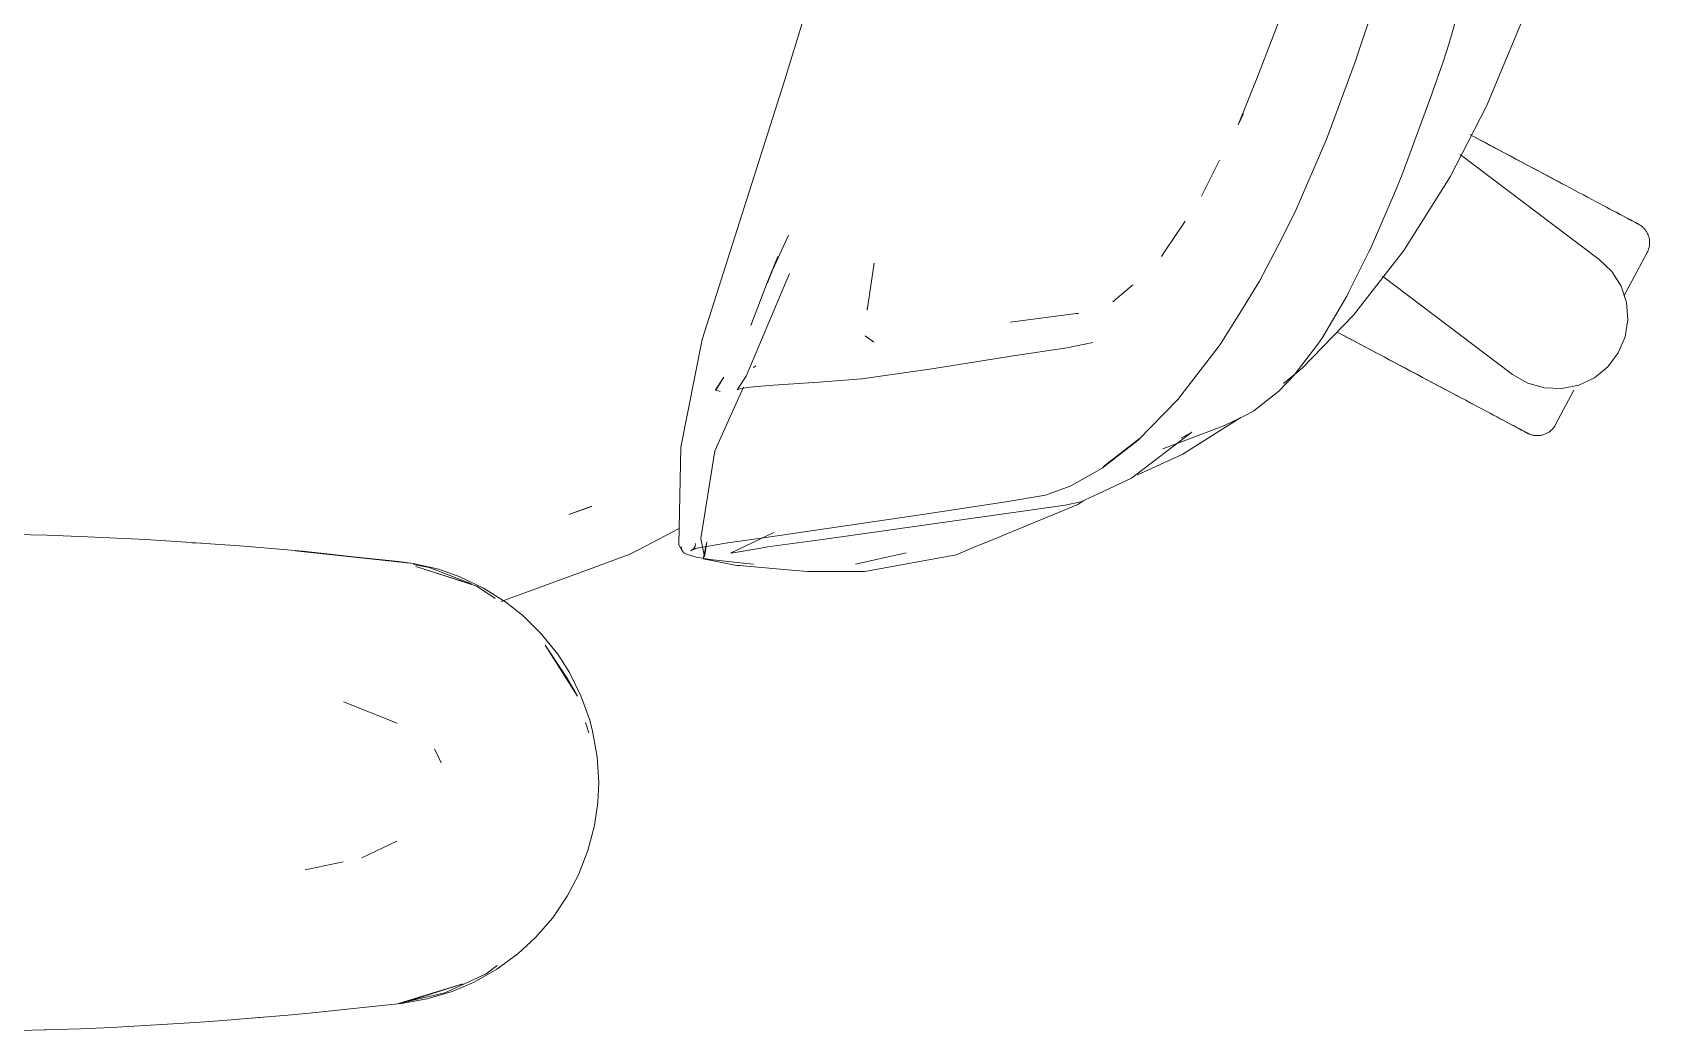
# Model space of a CAD drawing. Header units: millimetres. Extents: x 79795 to 317870, y -36033 to 97293.
# Drawn here: x 218296.5 to 218610.9, y 10116.1 to 10310.1 of the extents above; entities that cross this region are included whole.
import ezdxf

# ---------------------------------------------------------------- set-up
doc = ezdxf.new("R2010")
doc.units = ezdxf.units.MM
doc.header["$MEASUREMENT"] = 0
doc.layers.add('G-IMPT', color=8, linetype='CONTINUOUS', lineweight=9)
doc.layers.add('I-FURN', color=8, linetype='CONTINUOUS', lineweight=9)

msp = doc.modelspace()

# ---------------------------------------------------------------- linework, layer by layer
at = {"layer": 'G-IMPT'}
for p, q in [((218571.91, 10308.03), (218580.85, 10338.86)), ((218451.89, 10330.67), (218442.71, 10300.69)), ((218542.01, 10320.64), (218535.3, 10303.19)), ((218553.6, 10304.38), (218558.61, 10319.3)), ((218586.7, 10313.78), (218579.18, 10295.81)), ((218571.91, 10308.03), (218570.71, 10304.42)), ((218535.3, 10303.19), (218534.64, 10301.46)), ((218553.6, 10304.38), (218548.14, 10289.5)), ((218568.37, 10297.6), (218570.71, 10304.42)), ((218442.71, 10300.69), (218426.72, 10250.45)), ((218534.64, 10301.46), (218530.91, 10292.14)), ((218568.37, 10297.6), (218562.77, 10282.53)), ((218579.18, 10295.81), (218572.09, 10282.03)), ((218530.91, 10292.14), (218531.91, 10294.38)), ((218548.14, 10289.5), (218541.97, 10275.27)), ((218523.74, 10278.3), (218527.28, 10285.27)), ((218561.29, 10278.85), (218562.77, 10282.53)), ((218572.09, 10282.03), (218563.12, 10267.74)), ((218556.52, 10267.89), (218561.29, 10278.85)), ((218520.21, 10272.82), (218520.6, 10273.4)), ((218538.58, 10268.55), (218541.97, 10275.27)), ((218440.42, 10264.01), (218443.47, 10270.73)), ((218516.71, 10267.69), (218520.21, 10272.82)), ((218516.71, 10267.69), (218515.96, 10266.59)), ((218538.58, 10268.55), (218535.01, 10261.76)), ((218552.3, 10259.44), (218556.3, 10267.45)), ((218563.12, 10267.74), (218553.31, 10255.13)), ((218556.52, 10267.89), (218556.3, 10267.45)), ((218439.39, 10261.43), (218441.42, 10266.55)), ((218441.42, 10266.54), (218439.39, 10261.43)), ((218439.4, 10261.64), (218441.42, 10266.54)), ((218458.75, 10256.11), (218460.15, 10265.27)), ((218435.26, 10243.3), (218443.7, 10263.27)), ((218439.4, 10261.64), (218436.15, 10253.17)), ((218510.44, 10261.06), (218506.53, 10257.72)), ((218531.24, 10255.53), (218535.01, 10261.76)), ((218551.99, 10258.84), (218547.26, 10250.84)), ((218552.3, 10259.44), (218551.99, 10258.84)), ((218458.75, 10256.11), (218458.8, 10256.45)), ((218486.59, 10253.78), (218499.94, 10255.56)), ((218499.94, 10255.56), (218499.47, 10255.41)), ((218531.24, 10255.53), (218527.36, 10249.43)), ((218543.35, 10244.84), (218553.31, 10255.13)), ((218422.53, 10229.5), (218426.72, 10250.45)), ((218458.4, 10251.16), (218460.04, 10249.88)), ((218486.29, 10247.1), (218498.01, 10248.9)), ((218498.01, 10248.9), (218498.48, 10248.98)), ((218500.46, 10249.4), (218498.48, 10248.98)), ((218502.63, 10249.86), (218500.46, 10249.4)), ((218519.17, 10238.74), (218527.19, 10249.17)), ((218527.36, 10249.43), (218527.19, 10249.17)), ((218541.68, 10243.42), (218546.4, 10249.55)), ((218546.4, 10249.55), (218547.26, 10250.84)), ((218436.71, 10245.01), (218437.15, 10245.28)), ((218471.81, 10244.81), (218485.17, 10246.92)), ((218485.17, 10246.92), (218485.68, 10247)), ((218486.29, 10247.1), (218485.68, 10247)), ((218429.3, 10240.62), (218430.89, 10243.09)), ((218430.89, 10243.09), (218429.36, 10240.6)), ((218429.36, 10240.6), (218430.85, 10243.07)), ((218433.5, 10240.63), (218435.26, 10243.3)), ((218448.43, 10242.08), (218440.57, 10241.52)), ((218449.42, 10242.15), (218448.43, 10242.08)), ((218457.66, 10242.77), (218449.42, 10242.15)), ((218457.66, 10242.77), (218457.74, 10242.78)), ((218471.81, 10244.81), (218457.74, 10242.78)), ((218538.79, 10240.4), (218541.68, 10243.42)), ((218543.35, 10244.84), (218539.68, 10241.84)), ((218429.16, 10228.79), (218434.77, 10241.14)), ((218429.3, 10240.62), (218429.36, 10240.6)), ((218430.23, 10240.33), (218429.36, 10240.6)), ((218434.22, 10240.91), (218433.5, 10240.63)), ((218434.22, 10240.91), (218434.24, 10240.92)), ((218436.62, 10241.21), (218434.24, 10240.92)), ((218436.62, 10241.21), (218436.7, 10241.22)), ((218440.57, 10241.52), (218436.7, 10241.22)), ((218519.17, 10238.74), (218511.43, 10230.84)), ((218533.92, 10236.53), (218538.79, 10240.4)), ((218532.79, 10235.92), (218530.35, 10234.75)), ((218533.92, 10236.53), (218532.79, 10235.92)), ((218516.22, 10229.16), (218528.12, 10233.67)), ((218519.98, 10228.1), (218531.43, 10235.23)), ((218530.35, 10234.75), (218528.12, 10233.67)), ((218422.53, 10229.5), (218422.14, 10210.51)), ((218504.47, 10225.42), (218511.43, 10230.84)), ((218511.64, 10231.14), (218504.69, 10225.74)), ((218511.64, 10231.14), (218508.07, 10228.33)), ((218521.87, 10232.39), (218510.17, 10223.45)), ((218521.87, 10232.39), (218519.84, 10231.23)), ((218429.16, 10228.79), (218426.44, 10211.75)), ((218504.69, 10225.74), (218508.07, 10228.33)), ((218511.35, 10224.12), (218519.98, 10228.1)), ((218504.47, 10225.42), (218498.63, 10222.13)), ((218503.65, 10220.42), (218510.17, 10223.45)), ((218493.42, 10220.16), (218485.75, 10218.86)), ((218493.42, 10220.16), (218498.21, 10221.92)), ((218498.63, 10222.13), (218498.21, 10221.92)), ((218503.65, 10220.42), (218500.28, 10218.85)), ((218405.27, 10218.04), (218400.8, 10216.4)), ((218400.8, 10216.4), (218404.68, 10217.78)), ((218405.27, 10218.04), (218404.68, 10217.78)), ((218450.07, 10211.53), (218497.29, 10218.2)), ((218469.98, 10216.47), (218485.75, 10218.86)), ((218499.72, 10218.36), (218483.27, 10211.56)), ((218497.29, 10218.2), (218500.28, 10218.85)), ((218500.89, 10219.13), (218499.72, 10218.36)), ((218422.21, 10213.7), (218414.3, 10209.56)), ((218439.11, 10211.92), (218469.98, 10216.47)), ((218287.04, 10212.66), (218299.35, 10212.36)), ((218307.23, 10212.07), (218299.35, 10212.36)), ((218307.23, 10212.07), (218318.54, 10211.53)), ((218327.41, 10210.97), (218318.54, 10211.53)), ((218327.41, 10210.97), (218337.69, 10210.24)), ((218329.45, 10210.83), (218327.55, 10210.92)), ((218329.45, 10210.83), (218330.87, 10210.7)), ((218422.14, 10210.51), (218422.75, 10209.47)), ((218424.99, 10209.7), (218431.26, 10210.8)), ((218425.41, 10210.74), (218425.33, 10210.24)), ((218427.13, 10208.17), (218426.44, 10211.75)), ((218427.62, 10211.04), (218426.89, 10207.76)), ((218427.62, 10211.04), (218427.13, 10208.17)), ((218431.26, 10210.8), (218439.11, 10211.92)), ((218432.23, 10208.9), (218440.63, 10212.89)), ((218450.07, 10211.53), (218439.41, 10210.09)), ((218483.27, 10211.56), (218479.91, 10210.17)), ((218349.09, 10209.25), (218337.69, 10210.24)), ((218370.53, 10206.9), (218347.57, 10209.36)), ((218347.57, 10209.36), (218367.71, 10207.24)), ((218370.53, 10206.9), (218349.09, 10209.25)), ((218406.57, 10206.44), (218412.54, 10208.63)), ((218414.3, 10209.56), (218412.54, 10208.63)), ((218422.62, 10210.1), (218422.75, 10209.47)), ((218422.62, 10210.1), (218422.73, 10209.55)), ((218422.75, 10209.47), (218422.73, 10209.55)), ((218423.12, 10208.98), (218422.75, 10209.47)), ((218423.66, 10208.66), (218423.12, 10208.98)), ((218423.66, 10208.66), (218425.52, 10208.11)), ((218425.61, 10209.86), (218424.51, 10209.31)), ((218425.01, 10209.7), (218424.51, 10209.31)), ((218425.61, 10209.86), (218424.99, 10209.7)), ((218425.01, 10209.7), (218425.33, 10210.24)), ((218428.8, 10207.57), (218425.52, 10208.11)), ((218429.21, 10207.31), (218426.89, 10207.76)), ((218428.8, 10207.57), (218429.42, 10207.5)), ((218433.46, 10206.5), (218429.21, 10207.31)), ((218429.42, 10207.5), (218434.1, 10206.98)), ((218432.23, 10208.9), (218433.09, 10209.04)), ((218438.11, 10209.87), (218433.09, 10209.04)), ((218438.11, 10209.87), (218439.41, 10210.09)), ((218456.49, 10206.75), (218465.79, 10208.8)), ((218458.35, 10205.34), (218476.05, 10208.58)), ((218465.79, 10208.8), (218466.37, 10208.95)), ((218476.05, 10208.58), (218479.91, 10210.17)), ((218370.53, 10206.9), (218367.71, 10207.24)), ((218370.53, 10206.9), (218375.49, 10205.75)), ((218370.6, 10206.69), (218373.66, 10206.11)), ((218382.88, 10202.5), (218371.03, 10206.32)), ((218380.17, 10203.4), (218371.03, 10206.32)), ((218373.66, 10206.11), (218381.84, 10202.91)), ((218379.62, 10204.3), (218375.49, 10205.75)), ((218384.2, 10202.11), (218379.62, 10204.3)), ((218387.63, 10199.5), (218406.57, 10206.44)), ((218433.93, 10206.46), (218433.46, 10206.5)), ((218433.93, 10206.46), (218443.26, 10205.66)), ((218434.1, 10206.98), (218436.69, 10206.77)), ((218443.26, 10205.66), (218447.21, 10205.31)), ((218451.38, 10205.32), (218447.21, 10205.31)), ((218458.35, 10205.34), (218451.38, 10205.32)), ((218382.88, 10202.5), (218380.17, 10203.4)), ((218382.88, 10202.5), (218386.46, 10200.08)), ((218384.2, 10202.11), (218388.53, 10199.38)), ((218391.84, 10196.76), (218388.53, 10199.38)), ((218395.44, 10193.21), (218391.84, 10196.76)), ((218395.44, 10193.21), (218398.63, 10189.23)), ((218402.49, 10181.08), (218396.17, 10191.03)), ((218400.33, 10184.76), (218396.17, 10191.03)), ((218400.9, 10185.68), (218398.63, 10189.23)), ((218403.14, 10181.18), (218400.9, 10185.68)), ((218402.49, 10181.08), (218400.33, 10184.76)), ((218357.01, 10180), (218367.43, 10175.86)), ((218403.14, 10181.18), (218404.85, 10176.4)), ((218404.05, 10175.96), (218404.67, 10173.94)), ((218405.41, 10174.27), (218404.85, 10176.4)), ((218406.29, 10169.32), (218405.41, 10174.27)), ((218374.96, 10170.33), (218374.66, 10170.78)), ((218375.97, 10168.11), (218374.96, 10170.33)), ((218406.59, 10164.28), (218406.29, 10169.32)), ((218406.59, 10164.28), (218406.42, 10160.44)), ((218405.77, 10155.92), (218406.42, 10160.44)), ((218405.77, 10155.92), (218404.51, 10151.06)), ((218367.34, 10152.91), (218360.56, 10149.64)), ((218402.67, 10146.35), (218404.51, 10151.06)), ((218349.51, 10147.3), (218356.94, 10148.87)), ((218400.48, 10142.18), (218402.67, 10146.35)), ((218400.48, 10142.18), (218397.65, 10138.01)), ((218397.65, 10138.01), (218394.33, 10134.18)), ((218390.89, 10131.01), (218394.33, 10134.18)), ((218386.85, 10128.71), (218384.74, 10127.11)), ((218390.89, 10131.01), (218386.81, 10128.02)), ((218376.68, 10123.38), (218384.74, 10127.11)), ((218382.37, 10125.5), (218386.81, 10128.02)), ((218367.71, 10121.33), (218380.17, 10125.16)), ((218376.68, 10123.38), (218368.28, 10121.46)), ((218380.17, 10125.16), (218371.03, 10122.25)), ((218378.13, 10123.69), (218373.27, 10122.23)), ((218382.37, 10125.5), (218378.13, 10123.69)), ((218346.17, 10119.08), (218350.3, 10119.43)), ((218350.3, 10119.43), (218368.22, 10121.33)), ((218367.71, 10121.33), (218371.03, 10122.25)), ((218368.22, 10121.33), (218373.27, 10122.23)), ((218305.86, 10116.44), (218294.1, 10116.06)), ((218299.04, 10116.19), (218297.54, 10116.18)), ((218300.97, 10116.3), (218299.04, 10116.19)), ((218305.86, 10116.44), (218311.88, 10116.7)), ((218326.02, 10117.51), (218311.88, 10116.7)), ((218331.11, 10117.83), (218326.02, 10117.51)), ((218331.11, 10117.83), (218346.17, 10119.08)), ((218339.29, 10118.49), (218340.97, 10118.65))]:
    msp.add_line(p, q, dxfattribs=at)
at = {"layer": 'I-FURN'}
for p, q in [((218576.91, 10289.74), (218575.95, 10290.25)), ((218576.39, 10290.02), (218577.36, 10289.5)), ((218577.88, 10289.22), (218576.91, 10289.74)), ((218577.36, 10289.5), (218578.34, 10288.98)), ((218578.87, 10288.7), (218577.88, 10289.22)), ((218574.02, 10286.4), (218601.08, 10266)), ((218578.34, 10288.98), (218579.32, 10288.46)), ((218579.86, 10288.17), (218578.87, 10288.7)), ((218579.32, 10288.46), (218580.32, 10287.93)), ((218580.86, 10287.64), (218579.86, 10288.17)), ((218580.32, 10287.93), (218581.32, 10287.4)), ((218581.86, 10287.11), (218580.86, 10287.64)), ((218581.32, 10287.4), (218582.32, 10286.87)), ((218582.86, 10286.58), (218581.86, 10287.11)), ((218582.32, 10286.87), (218583.32, 10286.33)), ((218583.87, 10286.04), (218582.86, 10286.58)), ((218583.32, 10286.33), (218584.33, 10285.8)), ((218584.87, 10285.51), (218583.87, 10286.04)), ((218584.33, 10285.8), (218585.33, 10285.26)), ((218585.87, 10284.98), (218584.87, 10285.51)), ((218585.33, 10285.26), (218586.33, 10284.73)), ((218586.87, 10284.44), (218585.87, 10284.98)), ((218586.33, 10284.73), (218587.33, 10284.2)), ((218587.87, 10283.92), (218586.87, 10284.44)), ((218587.33, 10284.2), (218588.32, 10283.67)), ((218588.85, 10283.39), (218587.87, 10283.92)), ((218588.32, 10283.67), (218589.31, 10283.15)), ((218589.83, 10282.87), (218588.85, 10283.39)), ((218589.31, 10283.15), (218590.28, 10282.63)), ((218590.8, 10282.36), (218589.83, 10282.87)), ((218590.28, 10282.63), (218591.24, 10282.12)), ((218591.76, 10281.85), (218590.8, 10282.36)), ((218591.24, 10282.12), (218592.2, 10281.61)), ((218592.7, 10281.34), (218591.76, 10281.85)), ((218592.2, 10281.61), (218593.13, 10281.12)), ((218593.63, 10280.85), (218592.7, 10281.34)), ((218593.13, 10281.12), (218594.06, 10280.63)), ((218594.55, 10280.36), (218593.63, 10280.85)), ((218594.06, 10280.63), (218594.96, 10280.14)), ((218595.44, 10279.89), (218594.55, 10280.36)), ((218596.32, 10279.42), (218595.44, 10279.89)), ((218597.18, 10278.97), (218596.32, 10279.42)), ((218598.01, 10278.52), (218597.18, 10278.97)), ((218598.82, 10278.09), (218598.01, 10278.52)), ((218599.61, 10277.67), (218598.82, 10278.09)), ((218600.37, 10277.27), (218599.61, 10277.67)), ((218601.11, 10276.88), (218600.37, 10277.27)), ((218601.82, 10276.5), (218601.11, 10276.88)), ((218602.49, 10276.14), (218601.82, 10276.5)), ((218603.14, 10275.79), (218602.49, 10276.14)), ((218603.76, 10275.47), (218603.14, 10275.79)), ((218604.34, 10275.16), (218603.76, 10275.47)), ((218604.03, 10275.32), (218604.6, 10275.02)), ((218604.89, 10274.86), (218604.34, 10275.16)), ((218604.6, 10275.02), (218605.13, 10274.73)), ((218605.41, 10274.59), (218604.89, 10274.86)), ((218605.13, 10274.73), (218605.64, 10274.47)), ((218605.89, 10274.33), (218605.41, 10274.59)), ((218605.64, 10274.47), (218606.1, 10274.22)), ((218606.34, 10274.1), (218605.89, 10274.33)), ((218606.1, 10274.22), (218606.53, 10273.99)), ((218606.75, 10273.88), (218606.34, 10274.1)), ((218606.53, 10273.99), (218606.92, 10273.78)), ((218607.12, 10273.68), (218606.75, 10273.88)), ((218606.92, 10273.78), (218607.28, 10273.59)), ((218607.46, 10273.5), (218607.12, 10273.68)), ((218607.28, 10273.59), (218607.6, 10273.43)), ((218607.75, 10273.34), (218607.46, 10273.5)), ((218607.6, 10273.43), (218607.88, 10273.28)), ((218608.01, 10273.21), (218607.75, 10273.34)), ((218607.88, 10273.28), (218608.12, 10273.15)), ((218608.23, 10273.09), (218608.01, 10273.21)), ((218608.12, 10273.15), (218608.32, 10273.04)), ((218608.41, 10272.99), (218608.23, 10273.09)), ((218608.32, 10273.04), (218608.48, 10272.96)), ((218608.55, 10272.92), (218608.41, 10272.99)), ((218608.48, 10272.96), (218608.6, 10272.89)), ((218608.65, 10272.86), (218608.55, 10272.92)), ((218608.6, 10272.89), (218608.68, 10272.85)), ((218608.71, 10272.83), (218608.65, 10272.86)), ((218608.68, 10272.85), (218608.73, 10272.83)), ((218608.73, 10272.82), (218608.71, 10272.83)), ((218608.73, 10272.83), (218608.73, 10272.82)), ((218608.73, 10272.82), (218608.87, 10272.74)), ((218608.87, 10272.74), (218609.01, 10272.66)), ((218609.01, 10272.66), (218609.14, 10272.57)), ((218609.14, 10272.57), (218609.27, 10272.48)), ((218609.27, 10272.48), (218609.4, 10272.38)), ((218609.4, 10272.38), (218609.52, 10272.27)), ((218609.52, 10272.27), (218609.64, 10272.16)), ((218609.64, 10272.16), (218609.76, 10272.05)), ((218609.76, 10272.05), (218609.86, 10271.93)), ((218609.86, 10271.93), (218609.97, 10271.8)), ((218609.97, 10271.8), (218610.07, 10271.68)), ((218610.07, 10271.68), (218610.16, 10271.55)), ((218610.16, 10271.55), (218610.25, 10271.41)), ((218610.25, 10271.41), (218610.33, 10271.27)), ((218610.33, 10271.27), (218610.41, 10271.13)), ((218610.41, 10271.13), (218610.48, 10270.99)), ((218610.48, 10270.99), (218610.55, 10270.84)), ((218610.55, 10270.84), (218610.61, 10270.69)), ((218610.61, 10270.69), (218610.66, 10270.54)), ((218610.66, 10270.54), (218610.71, 10270.39)), ((218610.71, 10270.39), (218610.75, 10270.23)), ((218610.75, 10270.23), (218610.79, 10270.07)), ((218605.93, 10258.96), (218610.4, 10267.37)), ((218610.42, 10267.41), (218610.4, 10267.37)), ((218610.49, 10267.55), (218610.42, 10267.41)), ((218610.56, 10267.7), (218610.49, 10267.55)), ((218610.61, 10267.85), (218610.56, 10267.7)), ((218610.67, 10268), (218610.61, 10267.85)), ((218610.72, 10268.16), (218610.67, 10268)), ((218610.76, 10268.31), (218610.72, 10268.16)), ((218610.79, 10268.47), (218610.76, 10268.31)), ((218610.79, 10270.07), (218610.82, 10269.91)), ((218610.82, 10268.63), (218610.79, 10268.47)), ((218610.82, 10269.91), (218610.84, 10269.75)), ((218610.84, 10268.79), (218610.82, 10268.63)), ((218610.84, 10269.75), (218610.86, 10269.59)), ((218610.86, 10268.95), (218610.84, 10268.79)), ((218610.86, 10269.59), (218610.87, 10269.43)), ((218610.87, 10269.11), (218610.86, 10268.95)), ((218610.87, 10269.43), (218610.87, 10269.27)), ((218610.87, 10269.27), (218610.87, 10269.11)), ((218601.08, 10266), (218603.51, 10263.66)), ((218584.24, 10243.65), (218558.93, 10262.73)), ((218603.51, 10263.66), (218605.31, 10260.81)), ((218605.31, 10260.81), (218606.38, 10257.61)), ((218606.38, 10257.61), (218606.64, 10254.24)), ((218550.15, 10251.87), (218551.05, 10251.4)), ((218551.54, 10251.13), (218550.63, 10251.62)), ((218551.05, 10251.4), (218551.96, 10250.91)), ((218606.64, 10254.24), (218606.1, 10250.92)), ((218552.46, 10250.64), (218551.54, 10251.13)), ((218551.96, 10250.91), (218552.89, 10250.42)), ((218553.4, 10250.15), (218552.46, 10250.64)), ((218552.89, 10250.42), (218553.83, 10249.91)), ((218554.35, 10249.64), (218553.4, 10250.15)), ((218553.83, 10249.91), (218554.79, 10249.4)), ((218555.31, 10249.13), (218554.35, 10249.64)), ((218554.79, 10249.4), (218555.76, 10248.89)), ((218556.29, 10248.61), (218555.31, 10249.13)), ((218555.76, 10248.89), (218556.74, 10248.37)), ((218557.27, 10248.09), (218556.29, 10248.61)), ((218556.74, 10248.37), (218557.73, 10247.84)), ((218606.1, 10250.92), (218604.77, 10247.81)), ((218558.26, 10247.56), (218557.27, 10248.09)), ((218557.73, 10247.84), (218558.72, 10247.32)), ((218559.26, 10247.03), (218558.26, 10247.56)), ((218558.72, 10247.32), (218559.72, 10246.78)), ((218560.26, 10246.5), (218559.26, 10247.03)), ((218559.72, 10246.78), (218560.72, 10246.25)), ((218561.27, 10245.96), (218560.26, 10246.5)), ((218560.72, 10246.25), (218561.73, 10245.72)), ((218562.27, 10245.43), (218561.27, 10245.96)), ((218561.73, 10245.72), (218562.73, 10245.18)), ((218563.28, 10244.89), (218562.27, 10245.43)), ((218562.73, 10245.18), (218563.74, 10244.65)), ((218602.74, 10245.12), (218600.13, 10242.99)), ((218604.77, 10247.81), (218602.74, 10245.12)), ((218564.28, 10244.36), (218563.28, 10244.89)), ((218563.74, 10244.65), (218564.74, 10244.12)), ((218565.28, 10243.83), (218564.28, 10244.36)), ((218564.74, 10244.12), (218565.74, 10243.59)), ((218566.27, 10243.3), (218565.28, 10243.83)), ((218565.74, 10243.59), (218566.73, 10243.06)), ((218567.26, 10242.78), (218566.27, 10243.3)), ((218566.73, 10243.06), (218567.71, 10242.54)), ((218568.24, 10242.26), (218567.26, 10242.78)), ((218567.71, 10242.54), (218568.68, 10242.02)), ((218569.21, 10241.74), (218568.24, 10242.26)), ((218568.68, 10242.02), (218569.65, 10241.5)), ((218587.16, 10241.96), (218584.24, 10243.65)), ((218590.4, 10241.02), (218587.16, 10241.96)), ((218600.13, 10242.99), (218597.08, 10241.55)), ((218570.16, 10241.23), (218569.21, 10241.74)), ((218569.65, 10241.5), (218570.6, 10241)), ((218571.11, 10240.73), (218570.16, 10241.23)), ((218570.6, 10241), (218571.54, 10240.5)), ((218572.04, 10240.23), (218571.11, 10240.73)), ((218571.54, 10240.5), (218572.46, 10240.01)), ((218572.95, 10239.75), (218572.04, 10240.23)), ((218572.46, 10240.01), (218573.37, 10239.53)), ((218573.85, 10239.27), (218572.95, 10239.75)), ((218573.37, 10239.53), (218574.25, 10239.06)), ((218574.72, 10238.81), (218573.85, 10239.27)), ((218574.25, 10239.06), (218575.12, 10238.6)), ((218575.58, 10238.35), (218574.72, 10238.81)), ((218593.77, 10240.88), (218590.4, 10241.02)), ((218592.59, 10233.87), (218596.14, 10240.56)), ((218597.08, 10241.55), (218593.77, 10240.88)), ((218575.12, 10238.6), (218575.97, 10238.14)), ((218576.42, 10237.91), (218575.58, 10238.35)), ((218575.97, 10238.14), (218576.79, 10237.71)), ((218576.79, 10237.71), (218577.59, 10237.28)), ((218577.59, 10237.28), (218578.37, 10236.87)), ((218578.37, 10236.87), (218579.12, 10236.47)), ((218579.12, 10236.47), (218579.84, 10236.09)), ((218579.84, 10236.09), (218580.54, 10235.72)), ((218580.54, 10235.72), (218581.2, 10235.36)), ((218581.2, 10235.36), (218581.83, 10235.03)), ((218581.83, 10235.03), (218582.43, 10234.71)), ((218582.75, 10234.54), (218582.16, 10234.85)), ((218582.43, 10234.71), (218583, 10234.4)), ((218583.3, 10234.25), (218582.75, 10234.54)), ((218583, 10234.4), (218583.54, 10234.12)), ((218583.81, 10233.97), (218583.3, 10234.25)), ((218583.54, 10234.12), (218584.04, 10233.85)), ((218584.3, 10233.72), (218583.81, 10233.97)), ((218584.04, 10233.85), (218584.51, 10233.61)), ((218584.74, 10233.48), (218584.3, 10233.72)), ((218584.51, 10233.61), (218584.94, 10233.38)), ((218585.15, 10233.26), (218584.74, 10233.48)), ((218584.94, 10233.38), (218585.33, 10233.17)), ((218585.53, 10233.06), (218585.15, 10233.26)), ((218585.33, 10233.17), (218585.68, 10232.98)), ((218585.86, 10232.88), (218585.53, 10233.06)), ((218585.68, 10232.98), (218586, 10232.81)), ((218586.16, 10232.73), (218585.86, 10232.88)), ((218586, 10232.81), (218586.28, 10232.66)), ((218586.42, 10232.59), (218586.16, 10232.73)), ((218586.28, 10232.66), (218586.52, 10232.53)), ((218586.64, 10232.47), (218586.42, 10232.59)), ((218586.52, 10232.53), (218586.72, 10232.43)), ((218586.82, 10232.38), (218586.64, 10232.47)), ((218586.72, 10232.43), (218586.88, 10232.34)), ((218591.31, 10232.44), (218591.18, 10232.35)), ((218591.44, 10232.54), (218591.31, 10232.44)), ((218591.57, 10232.64), (218591.44, 10232.54)), ((218591.69, 10232.74), (218591.57, 10232.64)), ((218591.81, 10232.85), (218591.69, 10232.74)), ((218591.93, 10232.96), (218591.81, 10232.85)), ((218592.04, 10233.08), (218591.93, 10232.96)), ((218592.14, 10233.2), (218592.04, 10233.08)), ((218592.24, 10233.33), (218592.14, 10233.2)), ((218592.33, 10233.46), (218592.24, 10233.33)), ((218592.42, 10233.59), (218592.33, 10233.46)), ((218592.51, 10233.73), (218592.42, 10233.59)), ((218592.59, 10233.87), (218592.51, 10233.73)), ((218586.96, 10232.3), (218586.82, 10232.38)), ((218586.88, 10232.34), (218587.01, 10232.28)), ((218587.06, 10232.25), (218586.96, 10232.3)), ((218587.01, 10232.28), (218587.09, 10232.23)), ((218587.12, 10232.22), (218587.06, 10232.25)), ((218587.09, 10232.23), (218587.13, 10232.21)), ((218587.14, 10232.21), (218587.12, 10232.22)), ((218587.13, 10232.21), (218587.14, 10232.21)), ((218587.17, 10232.19), (218587.14, 10232.21)), ((218587.32, 10232.11), (218587.17, 10232.19)), ((218587.47, 10232.05), (218587.32, 10232.11)), ((218587.62, 10231.99), (218587.47, 10232.05)), ((218587.77, 10231.94), (218587.62, 10231.99)), ((218587.92, 10231.89), (218587.77, 10231.94)), ((218588.08, 10231.85), (218587.92, 10231.89)), ((218588.24, 10231.81), (218588.08, 10231.85)), ((218588.39, 10231.78), (218588.24, 10231.81)), ((218588.55, 10231.76), (218588.39, 10231.78)), ((218588.71, 10231.75), (218588.55, 10231.76)), ((218588.88, 10231.74), (218588.71, 10231.75)), ((218589.04, 10231.73), (218588.88, 10231.74)), ((218589.2, 10231.74), (218589.04, 10231.73)), ((218589.36, 10231.75), (218589.2, 10231.74)), ((218589.52, 10231.76), (218589.36, 10231.75)), ((218589.68, 10231.79), (218589.52, 10231.76)), ((218589.84, 10231.82), (218589.68, 10231.79)), ((218589.99, 10231.85), (218589.84, 10231.82)), ((218590.15, 10231.89), (218589.99, 10231.85)), ((218590.3, 10231.94), (218590.15, 10231.89)), ((218590.46, 10232), (218590.3, 10231.94)), ((218590.61, 10232.06), (218590.46, 10232)), ((218590.75, 10232.12), (218590.61, 10232.06)), ((218590.9, 10232.19), (218590.75, 10232.12)), ((218591.04, 10232.27), (218590.9, 10232.19)), ((218591.18, 10232.35), (218591.04, 10232.27))]:
    msp.add_line(p, q, dxfattribs=at)

doc.saveas('drawing.dxf')
